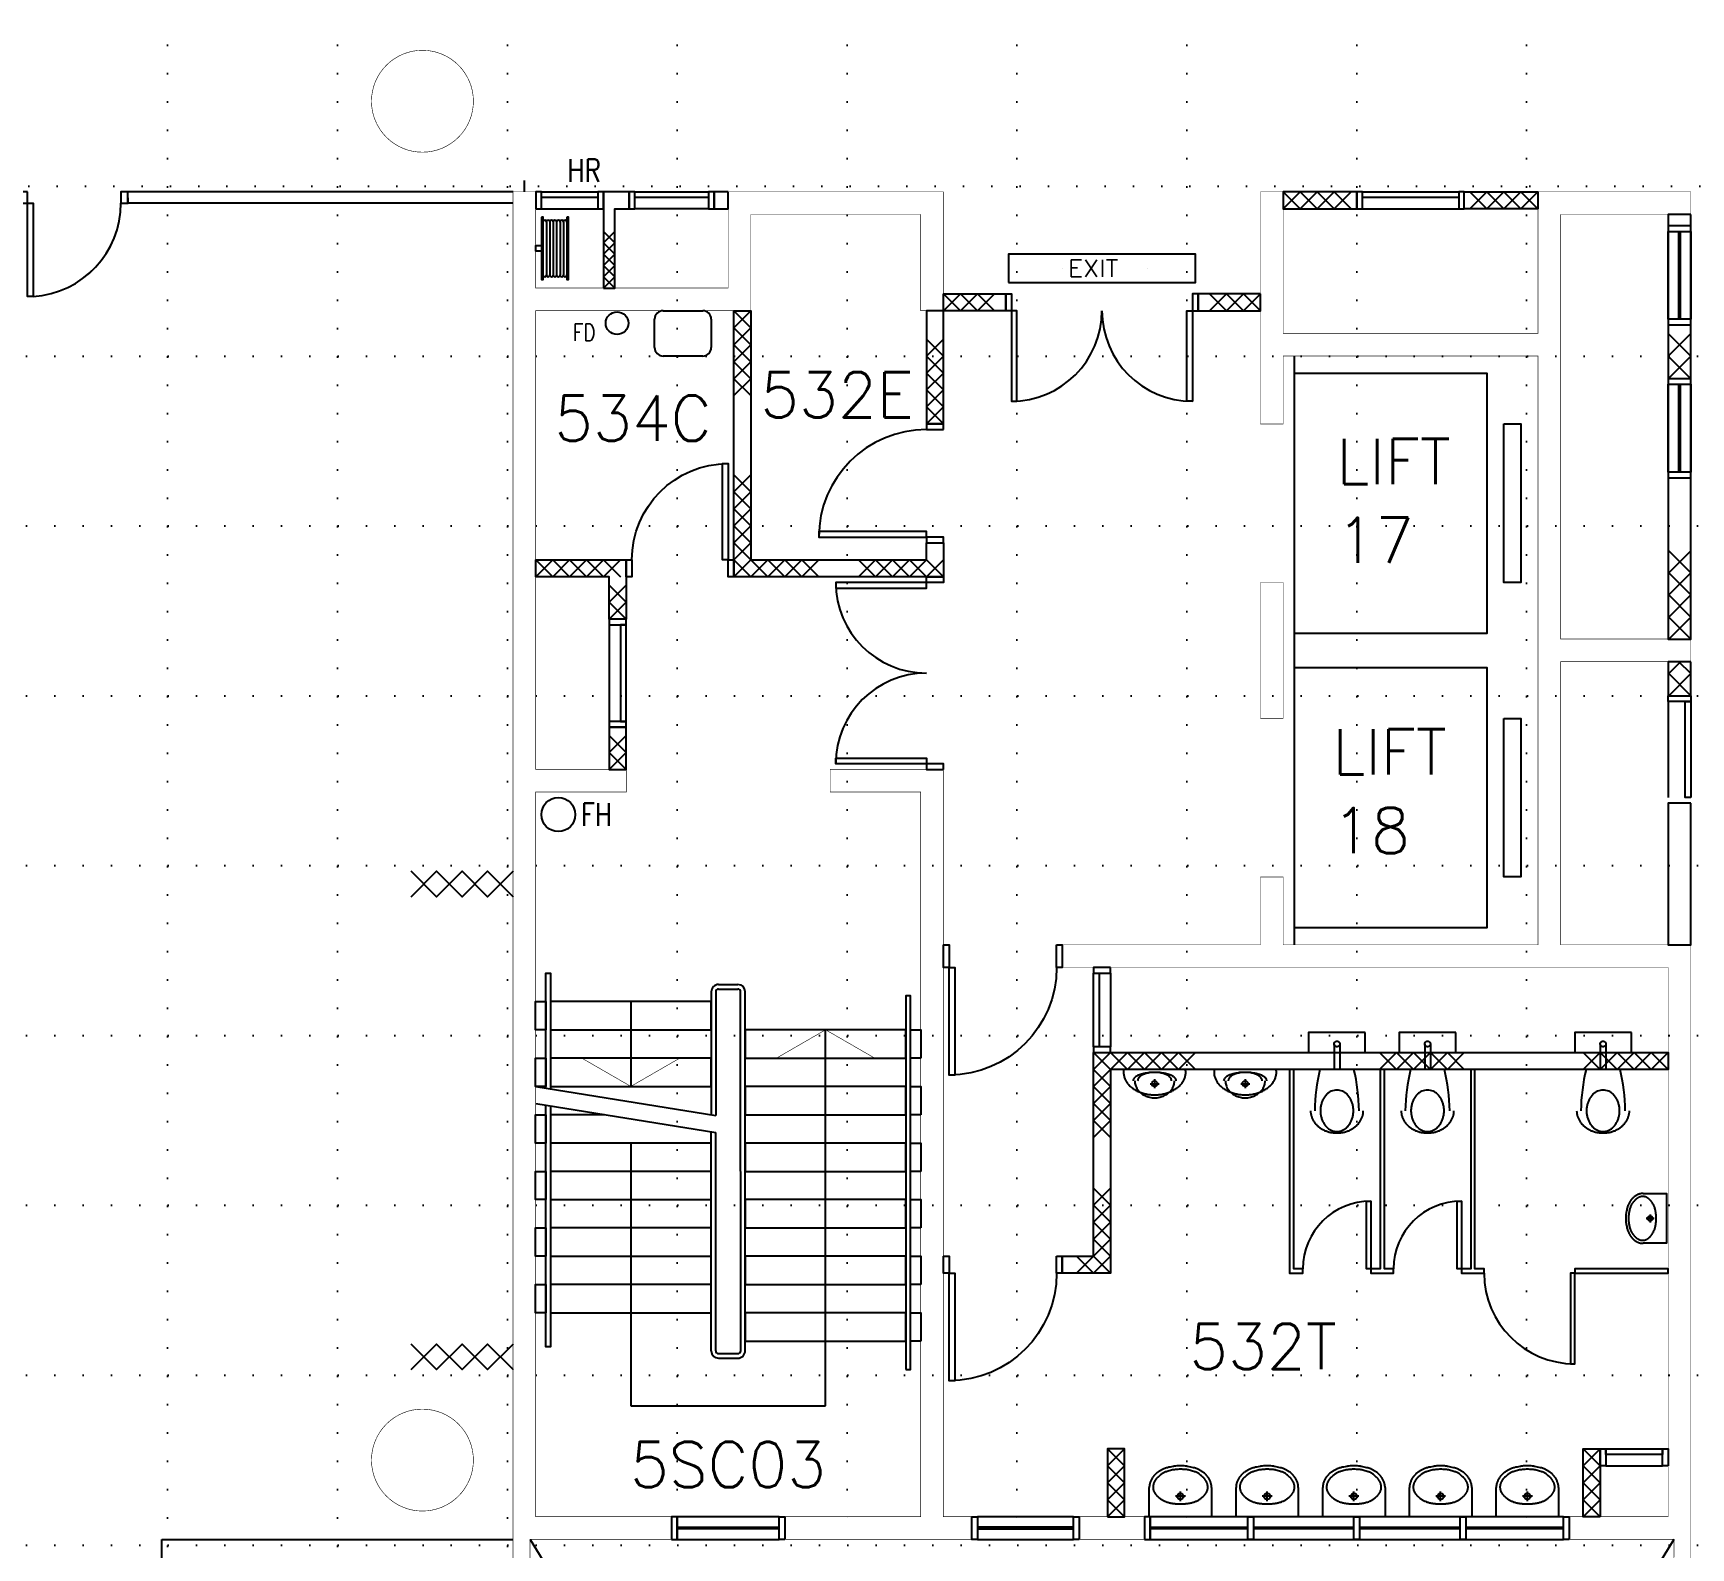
# Model space of a CAD drawing. Extents: x -68523 to 336700, y -113452 to 119396.
# Drawn here: x 26563 to 41200, y 6025 to 19401 of the extents above; entities that cross this region are included whole.
import ezdxf

# ---------------------------------------------------------------- set-up
doc = ezdxf.new("R2010")
doc.units = 0
doc.header["$LTSCALE"] = 1000
doc.header["$MEASUREMENT"] = 0
for name, pattern in [('S3144a$0$DASHDOT', [1, 0.5, -0.25, 0, -0.25]), ('S3144a$0$DOT', [0.25, 0, -0.25]), ('S3144a$0$HIDDEN', [0.375, 0.25, -0.125])]:
    doc.linetypes.add(name, pattern=pattern)
doc.layers.get('0').update_dxf_attribs({"linetype": 'CONTINUOUS'})
for name, color, linetype in [('S3144a$0$11', 14, 'CONTINUOUS'), ('S3144a$0$17', 14, 'CONTINUOUS'), ('S3144a$0$22', 7, 'CONTINUOUS'), ('S3144a$0$23', 7, 'CONTINUOUS'), ('S3144a$0$25', 7, 'CONTINUOUS'), ('S3144a$0$30', 1, 'CONTINUOUS'), ('S3144a$0$39', 7, 'CONTINUOUS'), ('S3144a$0$4', 7, 'CONTINUOUS'), ('S3144a$0$41', 7, 'CONTINUOUS'), ('S3144a$0$42', 7, 'CONTINUOUS'), ('S3144a$0$45', 7, 'CONTINUOUS'), ('S3144a$0$49', 7, 'CONTINUOUS'), ('S3144a$0$56', 7, 'CONTINUOUS'), ('S3144a$0$6', 7, 'CONTINUOUS'), ('S3144a$0$NEWPART', 7, 'CONTINUOUS'), ('S3144a$0$ROOM-NO', 4, 'CONTINUOUS')]:
    doc.layers.add(name, color=color, linetype=linetype)
doc.styles.add('S3144a$0$STANDARD', font='SIMPLEX')

# ---------------------------------------------------------------- blocks, each defined once
blk = doc.blocks.new('S3144a$0$URINAL')
at = {"layer": 'S3144a$0$49', "color": 14, "linetype": 'Continuous'}
for p, q in [((0.1974, 0.126), (-0.1974, 0.126)), ((-0.04, 0), (0.04, 0)), ((0, 0.04), (0, -0.04))]:
    blk.add_line(p, q, dxfattribs=at)
for points in [[(-0.273722, 0.119107, 0.048119), (-0.274714, 0.091519, 0.047357), (-0.270491, 0.064232, 0.046233), (-0.260789, 0.03713, 0.041674), (-0.246509, 0.012101, 0.039825), (-0.22676, -0.012176, 0.034711), (-0.203616, -0.033287, 0.033156), (-0.175465, -0.052688, 0.029346), (-0.145102, -0.06845, 0.028353), (-0.11089, -0.081464, 0.026166), (-0.075456, -0.09069, 0.025698), (-0.037934, -0.096405, 0.024996), (-0.000022, -0.098301, 0.024996), (0.03789, -0.096409, 0.025697), (0.075414, -0.090699, 0.026165), (0.11085, -0.081477, 0.028351), (0.145064, -0.068467, 0.029343), (0.175431, -0.052708, 0.033153), (0.203586, -0.033311, 0.034708), (0.226735, -0.012202, 0.039821), (0.24649, 0.012072, 0.04167), (0.260775, 0.0371, 0.04623), (0.270483, 0.064201, 0.047355), (0.274713, 0.091487, 0.04812), (0.273726, 0.119076)], [(0.190801, 0.025, 0.083482), (0.188992, 0.03515, 0.065598), (0.1843, 0.044412, 0.056472), (0.175634, 0.054322, 0.037114), (0.165239, 0.0625, 0.032656), (0.150521, 0.071106, 0.023126), (0.134917, 0.078034, 0.021129), (0.115388, 0.084739, 0.016704), (0.095401, 0.089952, 0.015769), (0.072504, 0.094378, 0.013783), (0.049383, 0.097445, 0.013403), (0.024725, 0.09937, 0.012829), (0, 0.100001, 0.012829), (-0.024725, 0.09937, 0.013403), (-0.049383, 0.097445, 0.013783), (-0.072504, 0.094378, 0.015769), (-0.095401, 0.089952, 0.016704), (-0.115388, 0.084739, 0.021129), (-0.134917, 0.078034, 0.023126), (-0.150521, 0.071106, 0.032656), (-0.165239, 0.0625, 0.037114), (-0.175634, 0.054322, 0.056472), (-0.1843, 0.044412, 0.065598), (-0.188992, 0.03515, 0.083482), (-0.190801, 0.025)], [(-0.175001, 0.025, 0.038178), (-0.173485, 0.005365, 0.037495), (-0.169038, -0.013823, 0.037046), (-0.161604, -0.03254, 0.035338), (-0.151555, -0.05, 0.034659), (-0.138695, -0.066464, 0.032641), (-0.123744, -0.081067, 0.03198), (-0.106365, -0.094109, 0.030253), (-0.087501, -0.104904, 0.029763), (-0.066836, -0.113627, 0.028649), (-0.045294, -0.11989, 0.028395), (-0.022791, -0.123721, 0.028014), (0, -0.125001, 0.028014), (0.022791, -0.123721, 0.028395), (0.045294, -0.11989, 0.028649), (0.066836, -0.113627, 0.029763), (0.087501, -0.104904, 0.030253), (0.106365, -0.094109, 0.03198), (0.123744, -0.081067, 0.032641), (0.138695, -0.066464, 0.034659), (0.151555, -0.05, 0.035338), (0.161604, -0.03254, 0.037046), (0.169038, -0.013823, 0.037495), (0.173485, 0.005365, 0.038178), (0.175001, 0.025)], [(0.150001, 0.025, 0.065631), (0.148631, 0.035003, 0.05706), (0.14489, 0.044412, 0.052063), (0.13823, 0.054122, 0.039107), (0.129905, 0.0625, 0.035428), (0.118478, 0.071005, 0.027056), (0.106067, 0.078034, 0.025066), (0.09081, 0.084699, 0.020572), (0.075, 0.089952, 0.01956), (0.057052, 0.094366, 0.017395), (0.038823, 0.097445, 0.016967), (0.019455, 0.099369, 0.016322), (0, 0.100001, 0.016322), (-0.019455, 0.099369, 0.016967), (-0.038823, 0.097445, 0.017395), (-0.057052, 0.094366, 0.01956), (-0.075, 0.089952, 0.020572), (-0.09081, 0.084699, 0.025066), (-0.106067, 0.078034, 0.027056), (-0.118478, 0.071005, 0.035428), (-0.129905, 0.0625, 0.039107), (-0.13823, 0.054122, 0.052063), (-0.14489, 0.044412, 0.05706), (-0.148631, 0.035003, 0.065631), (-0.150001, 0.025)]]:
    blk.add_lwpolyline(points, format="xyb", dxfattribs=at)
blk.add_circle((0, 0), 0.025, dxfattribs=at)
blk = doc.blocks.new('S3144a$0$D1050B')
at = {"layer": 'S3144a$0$30', "color": 14, "linetype": 'Continuous'}
for points in [[(0.05, 0.15), (0.1, 0.15), (0.1, 1.1), (0.05, 1.1)], [(0, 0), (0.05, 0), (0.05, 0.15), (0, 0.15)], [(1, 0), (1.05, 0), (1.05, 0.15), (1, 0.15)]]:
    blk.add_lwpolyline(points, close=True, dxfattribs=at)
blk.add_arc((0.05, 0.15), 0.95, 0, 90, dxfattribs=at)
blk = doc.blocks.new('S3144a$0$WHB')
at = {"layer": 'S3144a$0$49', "color": 14, "linetype": 'Continuous'}
for p, q in [((-0.275, -0.1358), (-0.275, -0.224)), ((-0.319, -0.18), (-0.231, -0.18))]:
    blk.add_line(p, q, dxfattribs=at)
blk.add_lwpolyline([(-0.5499, -0.257), (-0.5499, 0), (0, 0), (0, -0.257)], dxfattribs=at)
for points in [[(-0.2749, -0.1127, 0.004239), (-0.289204, -0.113251, 0.002651), (-0.3035, -0.114, 0.003533), (-0.31721, -0.114869, 0.006003), (-0.3309, -0.116, 0.015073), (-0.34193, -0.117427, 0.005128), (-0.3529, -0.1193, 0.012086), (-0.365606, -0.121897, 0.007915), (-0.3782, -0.125, 0.017555), (-0.394382, -0.129857, 0.016389), (-0.4102, -0.1358, 0.012678), (-0.421941, -0.140931, 0.028606), (-0.4332, -0.147, 0.005075), (-0.441524, -0.152288, 0.008504), (-0.4497, -0.1578, 0.002696), (-0.457488, -0.163282, 0.012777), (-0.4651, -0.169, 0.01603), (-0.471331, -0.174302, 0.016779), (-0.4772, -0.18, 0.006146), (-0.482301, -0.18541, 0.012077), (-0.4872, -0.191, 0.004888), (-0.491647, -0.196462, 0.003638), (-0.496, -0.202, 0.008947), (-0.499981, -0.207341, 0.006073), (-0.5038, -0.2128, 0.039408), (-0.506807, -0.218138, 0.017301), (-0.5092, -0.2238, 0.017623), (-0.513063, -0.234644, 0.033372), (-0.5158, -0.2458, 0.018563), (-0.516526, -0.251381, 0.012968), (-0.5169, -0.257, 0.012131), (-0.517005, -0.262402, 0.016663), (-0.5168, -0.2678, 0.029632), (-0.515325, -0.278934, 0.031912), (-0.5125, -0.2898, 0.01542), (-0.510432, -0.295474, 0.017108), (-0.508, -0.301, 0.002382), (-0.505364, -0.306433, 0.00952), (-0.5026, -0.3118, 0.009627), (-0.499383, -0.317448, 0.005168), (-0.496, -0.323, 0.013642), (-0.4923, -0.328605, 0.013648), (-0.4883, -0.334, 0.020386), (-0.483532, -0.339563, 0.012995), (-0.4784, -0.3448, 0.006177), (-0.472406, -0.350518, 0.012992), (-0.4662, -0.356, 0.001911), (-0.459656, -0.361407, -0.00085), (-0.4531, -0.3668, -0.002763), (-0.446549, -0.372299, 0.002623), (-0.44, -0.3778, 0.05247), (-0.430413, -0.38396, 0.00623), (-0.4201, -0.389, 0.021349), (-0.40648, -0.394932, 0.010161), (-0.3925, -0.4, 0.016064), (-0.372847, -0.406015, 0.009991), (-0.3529, -0.411, 0.017366), (-0.335986, -0.414265, 0.012989), (-0.3189, -0.4165, 0.01392), (-0.296931, -0.418207, 0.013692), (-0.2749, -0.4187, 0.012459), (-0.252921, -0.41804, 0.012166), (-0.231, -0.4163, 0.011998), (-0.213873, -0.414128, 0.016069), (-0.1969, -0.411, 0.011274), (-0.176834, -0.406224, 0.025447), (-0.1572, -0.4, 0.011112), (-0.144438, -0.394863, 0.017831), (-0.132, -0.389, 0.002905), (-0.121887, -0.383776, 0.025327), (-0.1121, -0.378, 0.00801), (-0.10424, -0.372551, 0.011565), (-0.0966, -0.3668, 0.003173), (-0.089937, -0.361475, 0.008314), (-0.0834, -0.356, 0.007853), (-0.077264, -0.350493, 0.007586), (-0.0713, -0.3448, 0.011579), (-0.066181, -0.339552, 0.019406), (-0.0614, -0.334, 0.014434), (-0.057382, -0.328617, 0.016024), (-0.0537, -0.323, 0.005126), (-0.050381, -0.31744, 0.007114), (-0.0472, -0.3118, 0.007738), (-0.044393, -0.306429, 0.002848), (-0.0417, -0.301, 0.021656), (-0.039297, -0.295482, 0.014757), (-0.0373, -0.2898, 0.027907), (-0.034472, -0.279028, 0.034296), (-0.033, -0.268, 0.016613), (-0.032856, -0.262501, 0.009533), (-0.033, -0.257, 0.010392), (-0.033345, -0.251385, 0.017332), (-0.034, -0.2458, 0.037977), (-0.036661, -0.234723, 0.020366), (-0.0406, -0.224, 0.016669), (-0.043134, -0.21826, 0.03136), (-0.0462, -0.2128, 0.006089), (-0.049858, -0.207335, 0.01105), (-0.0537, -0.202, 0.005719), (-0.05808, -0.196344, 0.006781), (-0.0626, -0.1908, 0.012108), (-0.067454, -0.185313, 0.005553), (-0.0725, -0.18, 0.016017), (-0.078354, -0.174343, 0.010389), (-0.0845, -0.169, 0.020034), (-0.092125, -0.163162, 0.010765), (-0.1001, -0.1578, 0.013175), (-0.109299, -0.15223, 0.005172), (-0.1187, -0.147, 0.012528), (-0.130085, -0.141168, 0.007684), (-0.1417, -0.1358, 0.017552), (-0.156402, -0.129848, 0.019466), (-0.1715, -0.125, 0.012068), (-0.184124, -0.121804, 0.015156), (-0.1969, -0.1193, 0.00473), (-0.20783, -0.117603, 0.008692), (-0.2188, -0.1162, 0.005092), (-0.232536, -0.114838, 0.0067), (-0.2463, -0.1138, 0.005974), (-0.260594, -0.113101, 0.004448), (-0.2749, -0.1127)], [(-0.5499, -0.257, -0.002263), (-0.549724, -0.267938, 0.036796), (-0.5488, -0.2788, 0.020421), (-0.546385, -0.289895, 0.014498), (-0.5432, -0.3008, 0.010932), (-0.539394, -0.312137, 0.038908), (-0.5345, -0.323, 0.008498), (-0.528085, -0.334012, 0.008482), (-0.5213, -0.3448, -0.000875), (-0.517665, -0.350522, 0.031206), (-0.5137, -0.356, 0.012082), (-0.508833, -0.361474, 0.003111), (-0.5038, -0.3668, 0.003418), (-0.498358, -0.372457, 0.006942), (-0.4928, -0.378, 0.02136), (-0.486346, -0.383668, 0.004577), (-0.4796, -0.389, 0.010329), (-0.472016, -0.394741, 0.020459), (-0.4641, -0.4, 0.011097), (-0.454214, -0.405612, 0.000222), (-0.4442, -0.411, 0.005265), (-0.433797, -0.416491, 0.003486), (-0.4233, -0.4218, 0.03693), (-0.407126, -0.428284, 0.017242), (-0.3903, -0.433, 0.00772), (-0.365676, -0.438744, 0.00623), (-0.3409, -0.4438, 0.007249), (-0.329931, -0.445752, 0.011082), (-0.3189, -0.4473, 0.017141), (-0.296937, -0.44907, 0.013335), (-0.2749, -0.4495, 0.011832), (-0.252918, -0.448864, 0.013868), (-0.231, -0.4471, 0.010346), (-0.219921, -0.445647, 0.007504), (-0.2089, -0.4438, 0.007334), (-0.183976, -0.438946, 0.014721), (-0.1593, -0.433, 0.021098), (-0.143742, -0.427981, 0.016671), (-0.1286, -0.4218, 0.002597), (-0.116958, -0.416588, 0.013831), (-0.1055, -0.411, 0.006107), (-0.095486, -0.405597, 0.013889), (-0.0857, -0.3998, 0.009703), (-0.077806, -0.394602, 0.01659), (-0.0702, -0.389, 0.007376), (-0.063502, -0.383568, 0.018682), (-0.0571, -0.3778, 0.004037), (-0.051612, -0.372338, 0.002917), (-0.0462, -0.3668, 0.003488), (-0.041091, -0.361454, 0.007308), (-0.0361, -0.356, 0.034111), (-0.032062, -0.350644, 0.001258), (-0.0284, -0.345, 0.012547), (-0.021568, -0.33404, 0.008451), (-0.0152, -0.3228, 0.032813), (-0.01028, -0.312022, 0.01499), (-0.0064, -0.3008, 0.017513), (-0.003328, -0.2899, 0.020828), (-0.0011, -0.2788, 0.031844), (-0.000225, -0.267931, -0.001864), (0, -0.257)]]:
    blk.add_lwpolyline(points, format="xyb", dxfattribs=at)
blk.add_circle((-0.274896, -0.179899), 0.0275, dxfattribs=at)
blk = doc.blocks.new('S3144a$0$FH')
at = {"layer": 'S3144a$0$56', "color": 1, "linetype": 'Continuous'}
blk.add_circle((0, 0), 0.15, dxfattribs=at)
at = {"layer": 'S3144a$0$56', "color": 1, "linetype": 'Continuous', "style": 'S3144a$0$STANDARD', "width": 0.8}
blk.add_text('FH', height=0.2, dxfattribs=at).set_placement((0.2, -0.1))
blk = doc.blocks.new('S3144a$0$CHAT15')
at = {"layer": 'S3144a$0$22', "color": 14, "linetype": 'Continuous'}
for points in [[(0, 0), (0.15, 0.15), (0.3, 0), (0.45, 0.15), (0.6, 0), (0.75, 0.15)], [(0, 0.15), (0.15, 0), (0.3, 0.15), (0.45, 0), (0.6, 0.15), (0.75, 0)]]:
    blk.add_lwpolyline(points, dxfattribs=at)
blk = doc.blocks.new('S3144a$0$INSINK')
at = {"layer": 'S3144a$0$49', "color": 2, "linetype": 'Continuous'}
for p, q in [((0, 0.075), (0, 0.325)), ((0.075, 0.4), (0.425, 0.4)), ((0.5, 0.325), (0.5, 0.075)), ((0.425, 0), (0.075, 0))]:
    blk.add_line(p, q, dxfattribs=at)
for centre, start, end in [((0.075, 0.325001), 90, 180), ((0.425001, 0.325001), 0, 90), ((0.075, 0.075), 180, 270), ((0.425001, 0.075), 270, 0)]:
    blk.add_arc(centre, 0.075, start, end, dxfattribs=at)
blk = doc.blocks.new('S3144a$0$D950A')
at = {"layer": 'S3144a$0$30', "color": 14, "linetype": 'Continuous'}
for points in [[(0.05, 0.15), (0.1, 0.15), (0.1, 1), (0.05, 1)], [(0.05, 0.15), (0, 0.15), (0, 0), (0.05, 0)], [(0.95, 0.15), (0.9, 0.15), (0.9, 0), (0.95, 0)]]:
    blk.add_lwpolyline(points, close=True, dxfattribs=at)
blk.add_arc((0.05, 0.15), 0.85, 0, 90, dxfattribs=at)
blk = doc.blocks.new('S3144a$0$D1700B')
at = {"layer": 'S3144a$0$30', "color": 14, "linetype": 'Continuous'}
for points in [[(0, 0), (0.05, 0), (0.05, 0.95), (0.1, 0.95), (0.1, 0.15), (0, 0.15), (0, 0)], [(1.7, 0), (1.65, 0), (1.65, 0.95), (1.6, 0.95), (1.6, 0.15), (1.7, 0.15), (1.7, 0)]]:
    blk.add_lwpolyline(points, dxfattribs=at)
for centre, start, end in [((0.05, 0.15), 0, 90), ((1.650003, 0.15), 90, 180)]:
    blk.add_arc(centre, 0.800001, start, end, dxfattribs=at)
blk = doc.blocks.new('S3144a$0$D1050A')
at = {"layer": 'S3144a$0$30', "color": 14, "linetype": 'Continuous'}
for points in [[(0.05, 0.2), (0.1, 0.2), (0.1, 1.15), (0.05, 1.15)], [(0, 0), (0.05, 0), (0.05, 0.2), (0, 0.2)], [(1, 0), (1.05, 0), (1.05, 0.2), (1, 0.2)]]:
    blk.add_lwpolyline(points, close=True, dxfattribs=at)
blk.add_arc((0.05, 0.2), 0.95, 0, 90, dxfattribs=at)
blk = doc.blocks.new('S3144a$0$HAT15')
at = {"layer": 'S3144a$0$22', "color": 14, "linetype": 'Continuous'}
for p, q in [((0, 0), (0.15, 0.15)), ((0, 0.15), (0.15, 0))]:
    blk.add_line(p, q, dxfattribs=at)
blk = doc.blocks.new('S3144a$0$HR1')
at = {"layer": 'S3144a$0$56', "color": 1, "linetype": 'Continuous'}
for p, q in [((-0.235, 0.245), (0.235, 0.245)), ((-0.235, 0.215), (0.235, 0.215)), ((-0.235, 0.185), (0.235, 0.185)), ((-0.235, 0.155), (0.235, 0.155)), ((-0.235, 0.125), (0.235, 0.125)), ((-0.235, 0.095), (0.235, 0.095))]:
    blk.add_line(p, q, dxfattribs=at)
for points in [[(-0.275, 0.275), (0.275, 0.275), (0.275, 0.29), (-0.275, 0.29)], [(-0.275, 0.05), (0.275, 0.05), (0.275, 0.065), (-0.275, 0.065)], [(-0.025, 0.05), (0.025, 0.05), (0.025, 0), (-0.025, 0)]]:
    blk.add_lwpolyline(points, close=True, dxfattribs=at)
for centre, start, end in [((-0.235, 0.26), 90, 270), ((-0.235, 0.23), 90, 270), ((-0.235, 0.2), 90, 270), ((-0.235, 0.17), 90, 270), ((-0.235, 0.14), 90, 270), ((0.235, 0.26), 270, 90), ((0.235, 0.23), 270, 90), ((0.235, 0.2), 270, 90), ((0.235, 0.17), 270, 90), ((0.235, 0.14), 270, 90), ((-0.235, 0.11), 90, 270), ((-0.235, 0.08), 90, 270), ((0.235, 0.11), 270, 90), ((0.235, 0.08), 270, 90)]:
    blk.add_arc(centre, 0.015, start, end, dxfattribs=at)
blk = doc.blocks.new('S3144a$0$HAT225')
at = {"layer": 'S3144a$0$22', "color": 14, "linetype": 'Continuous'}
for points in [[(-0.9, 0), (-0.675, 0.225), (-0.45, 0), (-0.225, 0.225), (0, 0)], [(0, 0.225), (-0.225, 0), (-0.45, 0.225), (-0.675, 0), (-0.9, 0.225)]]:
    blk.add_lwpolyline(points, dxfattribs=at)
blk = doc.blocks.new('S3144a$0$WC')
at = {"layer": 'S3144a$0$49', "color": 14, "linetype": 'Continuous'}
blk.add_line((-0.15, 0), (0.15, 0), dxfattribs=at)
at = {"layer": 'S3144a$0$49', "color": 14, "linetype": 'S3144a$0$HIDDEN'}
for p, q in [((-0.0249, -0.2251), (-0.0249, 0)), ((0.0251, -0.2251), (0.0251, 0))]:
    blk.add_line(p, q, dxfattribs=at)
at = {"layer": 'S3144a$0$49', "color": 14, "linetype": 'Continuous'}
blk.add_lwpolyline([(0.2332, 0.364901, 0.038902), (0.231178, 0.390581, 0.038109), (0.225258, 0.415655, 0.037587), (0.215343, 0.440149, 0.035627), (0.201971, 0.462951, 0.034853), (0.184819, 0.4845, 0.032579), (0.164927, 0.503564, 0.031843), (0.141753, 0.520632, 0.029932), (0.11665, 0.534728, 0.029397), (0.089106, 0.546139, 0.028181), (0.060431, 0.554319, 0.027906), (0.030451, 0.559328, 0.027494), (0.0001, 0.561001, 0.027494), (-0.030251, 0.559328, 0.027906), (-0.060231, 0.554319, 0.028181), (-0.088906, 0.546139, 0.029397), (-0.11645, 0.534728, 0.029932), (-0.141553, 0.520632, 0.031843), (-0.164727, 0.503564, 0.032579), (-0.184619, 0.4845, 0.034853), (-0.201771, 0.462951, 0.035627), (-0.215143, 0.440149, 0.037587), (-0.225058, 0.415655, 0.038109), (-0.230978, 0.390581, 0.038902), (-0.233, 0.364901)], format="xyb", dxfattribs=at)
blk.add_lwpolyline([(0.0001, 0.548001, 0.054705), (-0.025462, 0.545135, 0.052082), (-0.049869, 0.536959, 0.050414), (-0.073337, 0.523161, 0.045092), (-0.093811, 0.505164, 0.043264), (-0.112103, 0.482153, 0.038783), (-0.126427, 0.456451, 0.037617), (-0.137274, 0.427211, 0.0353), (-0.143781, 0.396696, 0.034916), (-0.145996, 0.364901, 0.034916), (-0.143781, 0.333106, 0.0353), (-0.137274, 0.30259, 0.037617), (-0.126427, 0.27335, 0.038783), (-0.112103, 0.247649, 0.043264), (-0.093811, 0.224638, 0.045092), (-0.073337, 0.206641, 0.050414), (-0.049869, 0.192843, 0.052082), (-0.025462, 0.184667, 0.054705), (0.0001, 0.1818, 0.054705), (0.025662, 0.184667, 0.052082), (0.050069, 0.192843, 0.050414), (0.073537, 0.206641, 0.045092), (0.094011, 0.224638, 0.043264), (0.112303, 0.247649, 0.038783), (0.126627, 0.27335, 0.037617), (0.137474, 0.30259, 0.0353), (0.143981, 0.333106, 0.034916), (0.146196, 0.364901, 0.034916), (0.143981, 0.396696, 0.0353), (0.137474, 0.427211, 0.037617), (0.126627, 0.456451, 0.038783), (0.112303, 0.482153, 0.043264), (0.094011, 0.505164, 0.045092), (0.073537, 0.523161, 0.050414), (0.050069, 0.536959, 0.052082), (0.025662, 0.545135, 0.054705), (0.0001, 0.548001)], format="xyb", close=True, dxfattribs=at)
blk.add_lwpolyline([(-0.2499, -0.3251), (0.2501, -0.3251), (0.2501, -0.1501), (-0.2499, -0.1501)], close=True, dxfattribs=at)
at = {"layer": 'S3144a$0$49', "color": 14, "linetype": 'S3144a$0$HIDDEN'}
blk.add_circle((0.0001, -0.2251), 0.025, dxfattribs=at)
at = {"layer": 'S3144a$0$49', "color": 14, "linetype": 'Continuous'}
for centre, start, end in [((1.535286, 0.397752), 181.087625, 193.279619), ((-1.535086, 0.397752), 346.720381, 358.912375)]:
    blk.add_arc(centre, 1.731561, start, end, dxfattribs=at)
blk = doc.blocks.new('S3144a$0$EXIT')
at = {"layer": 'S3144a$0$39', "color": 1, "linetype": 'Continuous'}
blk.add_lwpolyline([(-0.825, -0.25), (0.825, -0.25), (0.825, 0), (-0.825, 0)], close=True, dxfattribs=at)
at = {"layer": 'S3144a$0$39', "color": 1, "linetype": 'S3144a$0$DOT'}
for centre in [(-0.375001, -0.125), (0.375001, -0.125)]:
    blk.add_circle(centre, 0.025, dxfattribs=at)
at = {"layer": 'S3144a$0$39', "color": 1, "linetype": 'Continuous', "style": 'S3144a$0$STANDARD', "width": 1.1}
blk.add_text('EXIT', height=0.15, dxfattribs=at).set_placement((-0.3001, -0.2))
blk = doc.blocks.new('S3144a$0$H600')
at = {"layer": 'S3144a$0$22', "color": 14, "linetype": 'Continuous'}
for points in [[(0, 0), (0.15, 0.15), (0.3, 0), (0.45, 0.15), (0.6, 0)], [(0, 0.15), (0.15, 0), (0.3, 0.15), (0.45, 0), (0.6, 0.15)]]:
    blk.add_lwpolyline(points, dxfattribs=at)
blk = doc.blocks.new('S3144a$0$H450')
at = {"layer": 'S3144a$0$22', "color": 14, "linetype": 'Continuous'}
for points in [[(0, 0.15), (0.15, 0), (0.3, 0.15), (0.45, 0)], [(0, 0), (0.15, 0.15), (0.3, 0), (0.45, 0.15)]]:
    blk.add_lwpolyline(points, dxfattribs=at)
blk = doc.blocks.new('S3144a$0$H300')
at = {"layer": 'S3144a$0$22', "color": 14, "linetype": 'Continuous'}
for points in [[(0, 0), (0.15, 0.15), (0.3, 0)], [(0, 0.15), (0.15, 0), (0.3, 0.15)]]:
    blk.add_lwpolyline(points, dxfattribs=at)
blk = doc.blocks.new('S3144a$0$W200')
at = {"layer": 'S3144a$0$23', "color": 14, "linetype": 'S3144a$0$HIDDEN'}
for points in [[(0, 0), (0.876, 0), (0.876, 0.2), (0, 0.2)], [(0.05, 0.2), (0.826, 0.2), (0.826, 0), (0.05, 0)], [(0.05, 0.105), (0.826, 0.105), (0.826, 0.095), (0.05, 0.095)]]:
    blk.add_lwpolyline(points, close=True, dxfattribs=at)
blk = doc.blocks.new('S3144a$0$D22P2')
at = {"layer": 'S3144a$0$41', "color": 10, "linetype": 'Continuous'}
for points in [[(-0.0627, 0.0999), (-0.1127, 0.0999), (-0.1127, 0.9249), (-0.0627, 0.925)], [(-0.9501, -0.0001), (-0.8876, 0), (-0.8876, 0.0999), (-0.9502, 0.0999)], [(-0.9501, -0.0001), (-0.8876, 0), (-0.8876, 0.0999), (-0.9502, 0.0999)], [(-0.0626, 0), (0, 0), (-0.0001, 0.0999), (-0.0627, 0.0999)]]:
    blk.add_lwpolyline(points, close=True, dxfattribs=at)
blk.add_arc((-0.062665, 0.099907), 0.824986, 93.477303, 179.998389, dxfattribs=at)

msp = doc.modelspace()

# ---------------------------------------------------------------- linework, layer by layer
at = {"layer": 'S3144a$0$11', "color": 14, "linetype": 'Continuous'}
msp.add_line((37700.1, 11350.1), (37700.1, 16550.1), dxfattribs=at)
at = {"layer": 'S3144a$0$11', "color": 14, "linetype": 'Continuous', "const_width": 5}
for points in [[(34400.1, 16950.1), (34600.1, 16950.1), (34600.1, 18000.1), (32700.1, 18000.1), (32700.1, 17150.1), (31000.1, 17150.1), (31000.1, 18000.1), (30800.1, 18000.1), (30800, 5925.1), (30950, 5925.1), (30950.1, 6100.1), (32200.1, 6100.1), (32200.1, 6300.1), (31000.1, 6300.1), (31000.1, 12700.1), (31800.1, 12700.1), (31800.1, 12900.1), (31000.1, 12900.1), (31000.1, 16950.1), (32900.1, 16950.1), (32900.1, 17800.1), (34400.1, 17800.1)], [(37400.1, 13350.1), (37600.1, 13350.1), (37600.1, 14550.1), (37400.1, 14550.1)], [(33600.1, 12900.1), (34600.1, 12900.1), (34600.1, 6300.1), (34850.1, 6300.1), (34850.1, 6100.1), (33200.1, 6100.1), (33200.1, 6300.1), (34400.1, 6300.1), (34400.1, 12700.1), (33600.1, 12700.1)], [(35800.1, 6300.1), (36375.1, 6300.1), (36375.1, 6100.1), (35800.1, 6100.1)]]:
    msp.add_lwpolyline(points, close=True, dxfattribs=at)
at = {"layer": 'S3144a$0$11', "color": 14, "linetype": 'Continuous'}
for points in [[(31600.1, 17150.1), (31700.1, 17150.1), (31700.1, 17850.1), (31825.1, 17850.1), (31825.1, 18000.1), (31700.1, 18000.1), (31600.1, 18000.1)], [(32700.1, 18000.1), (32575.1, 18000.1), (32575.1, 17850.1), (32700.1, 17850.1)], [(38250.1, 18000.1), (37600.1, 18000.1), (37600.1, 17850.1), (38250.1, 17850.1)], [(39200.1, 18000.1), (39850.1, 18000.1), (39850.1, 17850.1), (39200.1, 17850.1)], [(41200.1, 17800.1), (41000.1, 17800.1), (41000.1, 14050.1), (41200.1, 14050.1)], [(34600.1, 17100.1), (35150.1, 17100.1), (35150.1, 16950.1), (34600.1, 16950.1)], [(37400.1, 17100.1), (36850.1, 17100.1), (36850.1, 16950.1), (37400.1, 16950.1)], [(32750.1, 14600.1), (32750.1, 14750.1), (32750.1, 14750.1), (32750.1, 16950.1), (32900.1, 16950.1), (32900.1, 14750.1), (34450.1, 14750.1), (34450.1, 14900.1), (34600.1, 14900.1), (34600.1, 14600.1)], [(34450.1, 15950.1), (34600.1, 15950.1), (34600.1, 16950.1), (34450.1, 16950.1)], [(31800.1, 14600.1), (31800.1, 14227.1), (31650.1, 14227.1), (31650.1, 14600.1), (31000.1, 14600.1), (31000.1, 14750.1), (31800.1, 14750.1)], [(41200.1, 13850.1), (41000.1, 13850.1), (41000.1, 13550.1), (41200.1, 13550.1)], [(31800.1, 13273.1), (31650.1, 13273.1), (31650.1, 12900.1), (31800.1, 12900.1)], [(41200.1, 12600.1), (41000.1, 12600.1), (41000.1, 11350.1), (41200.1, 11350.1)], [(35650.1, 8450.1), (35650.1, 8600.1), (35925.1, 8600.1), (35925.1, 10400.1), (41000.1, 10400.1), (41000.1, 10250.1), (36075.1, 10250.1), (36075.1, 8450.1)], [(36050.1, 6300.1), (36200.1, 6300.1), (36200.1, 6900.1), (36050.1, 6900.1)], [(40400.1, 6300.1), (40250.1, 6300.1), (40250.1, 6900.1), (40400.1, 6900.1)]]:
    msp.add_lwpolyline(points, close=True, dxfattribs=at)
at = {"layer": 'S3144a$0$11', "color": 14, "linetype": 'Continuous', "const_width": 5}
msp.add_lwpolyline([(41050.4, 5925.1), (41051.1, 6100.1), (40125.1, 6100.1), (40125.1, 6300.1), (41000.1, 6300.1), (41000.1, 11150.1), (35650.1, 11150.1), (35650.1, 11350.1), (37400.1, 11350.1), (37400.1, 11950.1), (37600.1, 11950.1), (37600.1, 11350.1), (39850.1, 11350.1), (39850.1, 16550.1), (37600.1, 16550.1), (37600.1, 15950.1), (37400.1, 15950.1), (37400.1, 18000.1), (37600.1, 18000.1), (37600.1, 16750.1), (39850.1, 16750.1), (39850.1, 18000.1), (41200.1, 18000.1), (41200.1, 17800.1), (40050.1, 17800.1), (40050.1, 14050.1), (41200.1, 14050.1), (41200.1, 13850.1), (40050.1, 13850.1), (40050.1, 11350.1), (41200.1, 11350.1), (41200.4, 5925.1)], dxfattribs=at)
at = {"layer": 'S3144a$0$17', "color": 14, "linetype": 'Continuous'}
msp.add_line((30900.1, 18000.1), (30900.1, 18100), dxfattribs=at)
at = {"layer": 'S3144a$0$22', "color": 14, "linetype": 'Continuous'}
for points in [[(41005.1, 13550.1), (41200.1, 13745.1), (41095.1, 13850.1)], [(41200.1, 13550.1), (41005.1, 13745.1), (41110.1, 13850.1)], [(36050.1, 6300.1), (36200.1, 6450.1), (36050.1, 6600.1), (36200.1, 6750.1), (36050.1, 6900.1)], [(36200.1, 6300.1), (36050.1, 6450.1), (36200.1, 6600.1), (36050.1, 6750.1), (36200.1, 6900.1)], [(40400.1, 6300.1), (40250.1, 6450.1), (40400.1, 6600.1), (40250.1, 6750.1), (40400.1, 6900.1)], [(40250.1, 6300.1), (40400.1, 6450.1), (40250.1, 6600.1), (40400.1, 6750.1), (40250.1, 6900.1)]]:
    msp.add_lwpolyline(points, dxfattribs=at)
at = {"layer": 'S3144a$0$23', "color": 10, "linetype": 'S3144a$0$DASHDOT'}
for p, q in [((30950.1, 6100.1), (41051.1, -10249.9)), ((41051.1, 6100.1), (30950.1, -10249.9))]:
    msp.add_line(p, q, dxfattribs=at)
at = {"layer": 'S3144a$0$23', "color": 10, "linetype": 'Continuous'}
for points in [[(32200.1, 6100.1), (32250.1, 6100.1), (32250.1, 6300.1), (32200.1, 6300.1)], [(32250.1, 6100.1), (33150.1, 6100.1), (33150.1, 6300.1), (32250.1, 6300.1)], [(33200.1, 6100.1), (33150.1, 6100.1), (33150.1, 6300.1), (33200.1, 6300.1)], [(34900.1, 6100.1), (34850.1, 6100.1), (34850.1, 6300.1), (34900.1, 6300.1)], [(34900.1, 6210.1), (35750.1, 6210.1), (35750.1, 6300.1), (34900.1, 6300.1)], [(35800.1, 6100.1), (35750.1, 6100.1), (35750.1, 6300.1), (35800.1, 6300.1)], [(36375.1, 6100.1), (36425.1, 6100.1), (36425.1, 6300.1), (36375.1, 6300.1)], [(36425.1, 6100.1), (40075.1, 6100.1), (40075.1, 6300.1), (36425.1, 6300.1)], [(37287.6, 6300), (37337.6, 6300), (37337.6, 6100), (37287.6, 6100)], [(38225.1, 6300), (38275.1, 6300), (38275.1, 6100), (38225.1, 6100)], [(39162.6, 6300), (39212.6, 6300), (39212.6, 6100), (39162.6, 6100)], [(40125.1, 6100.1), (40075.1, 6100.1), (40075.1, 6300.1), (40125.1, 6300.1)], [(32250.1, 6195.1), (33150.1, 6195.1), (33150.1, 6205.1), (32250.1, 6205.1)], [(34900.1, 6100.1), (35750.1, 6100.1), (35750.1, 6190.1), (34900.1, 6190.1)], [(36425.1, 6195), (37287.5, 6195), (37287.5, 6205), (36425.1, 6205)], [(37337.6, 6195), (38225.1, 6195), (38225.1, 6205), (37337.6, 6205)], [(38275.1, 6195), (39162.6, 6195), (39162.6, 6205), (38275.1, 6205)], [(39212.5, 6194.9), (40075.1, 6194.9), (40075.1, 6205.1), (39212.5, 6205.1)]]:
    msp.add_lwpolyline(points, close=True, dxfattribs=at)
at = {"layer": 'S3144a$0$25', "color": 10, "linetype": 'Continuous'}
for p, q in [((32615, 11000.1), (32784.9, 11000.1)), ((31839.9, 10850.1), (31840, 10100.1)), ((32550, 10935.1), (32550.1, 9850.1)), ((32590, 10935.1), (32590.1, 9843.6)), ((32615, 10960.1), (32784.9, 10960.1)), ((32810.1, 7765.1), (32809.9, 10935.1)), ((32850, 7765.2), (32849.8, 10935.1)), ((33560.6, 7280.1), (33560.1, 10600.1)), ((31000.1, 10100.1), (32590.1, 9843.6)), ((31000.1, 9948.1), (32590.1, 9691.6)), ((31607.8, 9850.1), (31130.1, 9850.1)), ((32550.2, 7765.1), (32550.1, 9698.1)), ((32590.2, 7765.1), (32590.1, 9691.6)), ((32549.9, 9600.1), (31130.1, 9600.1)), ((31840.1, 9600.1), (31840.4, 7280.1)), ((32615.2, 7740.1), (32785.1, 7740.1)), ((32615.2, 7700.1), (32785, 7700.1)), ((31840.4, 7280.1), (33560.6, 7280.1))]:
    msp.add_line(p, q, dxfattribs=at)
for points in [[(31090.1, 10085.6), (31090.1, 11100.1), (31130.1, 11100.1), (31130.1, 10079.1)], [(31130.1, 9927.1), (31130.2, 7800.1), (31090.2, 7800.1), (31090.1, 9933.6)]]:
    msp.add_lwpolyline(points, dxfattribs=at)
for points in [[(31090.1, 10600.1), (30999.9, 10600.1), (30999.9, 10850.1), (31090.1, 10850.1)], [(31130.1, 10600.1), (32549.9, 10600.1), (32549.9, 10850.1), (31130.1, 10850.1)], [(34269.9, 7600.1), (34310.1, 7600.1), (34310.1, 10900.1), (34269.9, 10900.1)], [(32850.1, 10350.1), (34269.9, 10350.1), (34269.9, 10600.1), (32850.1, 10600.1)], [(34400.1, 10350.1), (34309.9, 10350.1), (34309.9, 10600.1), (34400.1, 10600.1)], [(31090.1, 10100.1), (30999.9, 10100.1), (30999.9, 10350.1), (31090.1, 10350.1)], [(31130.1, 10100.1), (32549.9, 10100.1), (32549.9, 10350.1), (31130.1, 10350.1)], [(32850.1, 9850.1), (34269.9, 9850.1), (34269.9, 10100.1), (32850.1, 10100.1)], [(34400.1, 9850.1), (34309.9, 9850.1), (34309.9, 10100.1), (34400.1, 10100.1)], [(31090.1, 9600.1), (30999.9, 9600.1), (30999.9, 9850.1), (31090.1, 9850.1)], [(32850.1, 9350.1), (34269.9, 9350.1), (34269.9, 9600.1), (32850.1, 9600.1)], [(34400.1, 9350.1), (34309.9, 9350.1), (34309.9, 9600.1), (34400.1, 9600.1)], [(31090.1, 9100.1), (30999.9, 9100.1), (30999.9, 9350.1), (31090.1, 9350.1)], [(31130.1, 9100.1), (32549.9, 9100.1), (32549.9, 9350.1), (31130.1, 9350.1)], [(32850.1, 8850.1), (34269.9, 8850.1), (34269.9, 9100.1), (32850.1, 9100.1)], [(34400.1, 8850.1), (34309.9, 8850.1), (34309.9, 9100.1), (34400.1, 9100.1)], [(31090.1, 8600.1), (30999.9, 8600.1), (30999.9, 8850.1), (31090.1, 8850.1)], [(31130.1, 8600.1), (32549.9, 8600.1), (32549.9, 8850.1), (31130.1, 8850.1)], [(32850.1, 8350.1), (34269.9, 8350.1), (34269.9, 8600.1), (32850.1, 8600.1)], [(34400.1, 8350.1), (34309.9, 8350.1), (34309.9, 8600.1), (34400.1, 8600.1)], [(31090.1, 8100.1), (30999.9, 8100.1), (30999.9, 8350.1), (31090.1, 8350.1)], [(31130.1, 8100.1), (32549.9, 8100.1), (32549.9, 8350.1), (31130.1, 8350.1)], [(32850.1, 7850.1), (34269.9, 7850.1), (34269.9, 8100.1), (32850.1, 8100.1)], [(34400.1, 7850.1), (34309.9, 7850.1), (34309.9, 8100.1), (34400.1, 8100.1)]]:
    msp.add_lwpolyline(points, close=True, dxfattribs=at)
at = {"layer": 'S3144a$0$25', "color": 10, "linetype": 'Continuous', "const_width": 5}
for points in [[(33993.1, 10350.1), (33560.1, 10600.1), (33127.1, 10350.1)], [(32273, 10350.1), (31840, 10100.1), (31407, 10350.1)]]:
    msp.add_lwpolyline(points, dxfattribs=at)
at = {"layer": 'S3144a$0$25', "color": 10, "linetype": 'Continuous'}
for centre, radius, start, end in [((32615, 10935.1), 65, 90, 180.02005), ((32784.9, 10935.1), 65, 0.01184, 90), ((32615, 10935.1), 25, 90, 180.02332), ((32784.9, 10935.1), 25, 0.00397, 90), ((32615.2, 7765.1), 65, 180.03922, 270), ((32615.2, 7765.1), 25, 180.02736, 270), ((32785, 7765.1), 65, 270, 0.05885), ((32785.1, 7765.1), 25, 270, 0.0359)]:
    msp.add_arc(centre, radius, start, end, dxfattribs=at)
at = {"layer": 'S3144a$0$30', "color": 14, "linetype": 'Continuous'}
for p, q in [((31050.1, 17850.1), (31550.1, 17850.1)), ((32525.1, 17850.1), (31875.1, 17850.1)), ((38300.1, 17850.1), (39150.1, 17850.1)), ((31650.1, 14177.1), (31650.1, 13323.1)), ((41000.1, 13500.1), (41000.1, 12650.1)), ((36075.1, 11100.1), (36075.1, 10450.1)), ((40450.1, 6750.1), (40950.1, 6750.1))]:
    msp.add_line(p, q, dxfattribs=at)
for points in [[(31000.1, 17850.1), (31050.1, 17850.1), (31050.1, 18000.1), (31000.1, 18000.1)], [(31050.1, 18000.1), (31550.1, 18000.1), (31550.1, 17950.1), (31050.1, 17950.1)], [(31550.1, 17850.1), (31600.1, 17850.1), (31600.1, 18000.1), (31550.1, 18000.1)], [(31825.1, 17850.1), (31875.1, 17850.1), (31875.1, 18000.1), (31825.1, 18000.1)], [(31875.1, 18000.1), (32525.1, 18000.1), (32525.1, 17950.1), (31875.1, 17950.1)], [(32525.1, 17850.1), (32575.1, 17850.1), (32575.1, 18000.1), (32525.1, 18000.1)], [(38250.1, 17850.1), (38300.1, 17850.1), (38300.1, 18000.1), (38250.1, 18000.1)], [(38300.1, 18000.1), (39150.1, 18000.1), (39150.1, 17950.1), (38300.1, 17950.1)], [(39150.1, 17850.1), (39200.1, 17850.1), (39200.1, 18000.1), (39150.1, 18000.1)], [(31800.1, 14227.1), (31650.1, 14227.1), (31650.1, 14177.1), (31800.1, 14177.1)], [(31800.1, 14177.1), (31750.1, 14177.1), (31750.1, 13323.1), (31800.1, 13323.1)], [(41000.1, 13550.1), (41200.1, 13550.1), (41200.1, 13500.1), (41000.1, 13500.1)], [(41200.1, 12650.1), (41150.1, 12650.1), (41150.1, 13500.1), (41200.1, 13500.1)], [(31650.1, 13273.1), (31800.1, 13273.1), (31800.1, 13323.1), (31650.1, 13323.1)], [(36075.1, 11150.1), (35925.1, 11150.1), (35925.1, 11100.1), (36075.1, 11100.1)], [(35925.1, 11100.1), (35975.1, 11100.1), (35975.1, 10450.1), (35925.1, 10450.1)], [(35925.1, 10400.1), (36075.1, 10400.1), (36075.1, 10450.1), (35925.1, 10450.1)], [(40400.1, 6900.1), (40450.1, 6900.1), (40450.1, 6750.1), (40400.1, 6750.1)], [(40450.1, 6900.1), (40950.1, 6900.1), (40950.1, 6850.1), (40450.1, 6850.1)], [(41000.1, 6750.1), (40950.1, 6750.1), (40950.1, 6900.1), (41000.1, 6900.1)]]:
    msp.add_lwpolyline(points, close=True, dxfattribs=at)
at = {"layer": 'S3144a$0$4', "color": 7, "linetype": 'S3144a$0$DOT'}
for p, q in [((27750, 31550.1), (27750, -18249.9)), ((29250, 31550.1), (29250, -18249.9)), ((30750, 31550.1), (30750, -18249.9)), ((32250, 31550.1), (32250, 6050.1)), ((33750, 31550.1), (33750, 6050.1)), ((35250, 31550.1), (35250, 6050.1)), ((36750, 31550.1), (36750, 6050.1)), ((38250, 31550.1), (38250, 6050.1)), ((39750, 31550.1), (39750, 6050.1)), ((-32249.9, 18050.1), (54750, 18050.1)), ((17250, 16550.1), (54750, 16550.1)), ((17250, 15050.1), (54750, 15050.1)), ((17250, 13550.1), (54750, 13550.1)), ((17250, 12050.1), (54750, 12050.1)), ((17250, 10550.1), (54750, 10550.1)), ((17250, 9050.1), (54750, 9050.1)), ((17250, 7550.1), (54750, 7550.1)), ((17250, 6050.1), (54750, 6050.1))]:
    msp.add_line(p, q, dxfattribs=at)
at = {"layer": 'S3144a$0$4', "linetype": 'S3144a$0$DOT'}
for p, q in [((27750, 31550.1), (27750, -18249.9)), ((29250, 31550.1), (29250, -18249.9)), ((30750, 31550.1), (30750, -18249.9)), ((32250, 31550.1), (32250, 6050.1)), ((33750, 31550.1), (33750, 6050.1)), ((35250, 31550.1), (35250, 6050.1)), ((36750, 31550.1), (36750, 6050.1)), ((38250, 31550.1), (38250, 6050.1)), ((39750, 31550.1), (39750, 6050.1)), ((-32249.9, 18050.1), (54750, 18050.1)), ((17250, 16550.1), (54750, 16550.1)), ((17250, 15050.1), (54750, 15050.1)), ((17250, 13550.1), (54750, 13550.1)), ((17250, 12050.1), (54750, 12050.1)), ((17250, 10550.1), (54750, 10550.1)), ((17250, 9050.1), (54750, 9050.1)), ((17250, 7550.1), (54750, 7550.1)), ((17250, 6050.1), (54750, 6050.1))]:
    msp.add_line(p, q, dxfattribs=at)
at = {"layer": 'S3144a$0$41', "color": 10, "linetype": 'Continuous'}
for p, q in [((27400.1, 18000.2), (27337.6, 18000.1)), ((27400.1, 18000.2), (27337.6, 18000.1)), ((27337.6, 18000.1), (27337.6, 17900.2)), ((27337.6, 18000.1), (27337.6, 17900.2)), ((27337.6, 17900.2), (27400.2, 17900.2)), ((27337.6, 17900.2), (27400.2, 17900.2)), ((27400.2, 17900.2), (27400.1, 18000.2)), ((27400.2, 17900.2), (27400.1, 18000.2))]:
    msp.add_line(p, q, dxfattribs=at)
msp.add_ellipse((26512.7, 17900.2), major_axis=(-583.4, 583.4), ratio=1, start_param=2.4168849, end_param=3.9269627, dxfattribs=at)
at = {"layer": 'S3144a$0$42', "color": 14, "linetype": 'Continuous'}
for points in [[(37700.1, 16400.1), (39400.1, 16400.1), (39400.1, 14099.9), (37700.1, 14099.8)], [(37700.1, 13800), (39400.1, 13800), (39400.1, 11499.8), (37700.1, 11499.7)]]:
    msp.add_lwpolyline(points, dxfattribs=at)
for points in [[(39550.1, 15950.1), (39700.1, 15950.1), (39700.1, 14550.1), (39550.1, 14550.1)], [(39550.1, 13350.1), (39700.1, 13350.1), (39700.1, 11950.1), (39550.1, 11950.1)]]:
    msp.add_lwpolyline(points, close=True, dxfattribs=at)
at = {"layer": 'S3144a$0$45', "linetype": 'Continuous'}
msp.add_circle((31718.3, 16839.9), 100, dxfattribs=at)
at = {"layer": 'S3144a$0$49', "color": 14, "linetype": 'Continuous'}
for points in [[(37656.1, 10250.1), (37656.1, 8450.1), (37775, 8450.1), (37775, 8488.1), (37694.1, 8488.1), (37694.1, 10250.1)], [(38456.1, 10250.1), (38456.1, 8488.1), (38375, 8488.1), (38375, 8450.1), (38575, 8450.1), (38575, 8488.1), (38494.1, 8488.1), (38494.1, 10250.1)], [(39256.1, 10250.1), (39256.1, 8488.1), (39175, 8488.1), (39175, 8450.1), (39375, 8450.1), (39375, 8488.1), (39294.1, 8488.1), (39294.1, 10250.1)]]:
    msp.add_lwpolyline(points, dxfattribs=at)
for points in [[(38375, 8488.1), (38337, 8488.1), (38337, 9088.1), (38375, 9088.1)], [(39175, 8488.1), (39137, 8488.1), (39137, 9088.1), (39175, 9088.1)], [(40175, 8450.1), (40137, 8450.1), (40137, 7650.1), (40175, 7650.1)], [(40175, 8450.1), (41000.1, 8450.1), (41000.1, 8488.1), (40175, 8488.1)]]:
    msp.add_lwpolyline(points, close=True, dxfattribs=at)
for centre, radius, start, end in [((38375, 8488.1), 600, 90, 180), ((39175, 8488.1), 600, 90, 180), ((40175, 8450.1), 800, 180, 270)]:
    msp.add_arc(centre, radius, start, end, dxfattribs=at)
at = {"layer": 'S3144a$0$6', "color": 3, "linetype": 'Continuous', "const_width": 5}
for points in [[(30450.1, 18800.1, 1), (29550.1, 18800.1, 1)], [(30450.1, 6800.1, 1), (29550.1, 6800.1, 1)]]:
    msp.add_lwpolyline(points, format="xyb", close=True, dxfattribs=at)
at = {"layer": 'S3144a$0$NEWPART'}
for p, q in [((30800.1, 18000.1), (27400.1, 18000.1)), ((30800.1, 18000.1), (27400.1, 18000.1)), ((30800.1, 17900.1), (27400.2, 17900.1)), ((30800.1, 17900.1), (27400.2, 17900.1)), ((27700, 6100.1), (30800, 6100.1)), ((27700, 5850.1), (27700, 6100.1))]:
    msp.add_line(p, q, dxfattribs=at)

# ---------------------------------------------------------------- block references
at = {"zscale": 1000}
for name, p, xscale, yscale in [('S3144a$0$H600', (37600.1, 17850.1), 999.9979999999999, 999.9979999999999), ('S3144a$0$H600', (37600.1, 17850.1), 999.9979999999923, 999.9979999999923), ('S3144a$0$H600', (39250.1, 17850.1), 999.9979999999999, 999.9979999999999), ('S3144a$0$H600', (39250.1, 17850.1), 999.9979999999923, 999.9979999999923), ('S3144a$0$EXIT', (36000.1, 17450.1), 999.9979999999999, 999.9979999999999), ('S3144a$0$EXIT', (36000.1, 17450.1), 999.9979999999923, 999.9979999999923), ('S3144a$0$H450', (34600.1, 16950.1), 999.9979999999999, 999.9979999999999), ('S3144a$0$H450', (34600.1, 16950.1), 999.9979999999923, 999.9979999999923), ('S3144a$0$H450', (36950.1, 16950.1), 999.9979999999999, 999.9979999999999), ('S3144a$0$H450', (36950.1, 16950.1), 999.9979999999923, 999.9979999999923), ('S3144a$0$CHAT15', (31000.1, 14600.1), 999.9979999999999, 999.9979999999999), ('S3144a$0$CHAT15', (31000.1, 14600.1), 999.9979999999923, 999.9979999999923), ('S3144a$0$CHAT15', (32750.1, 14600.1), 999.9979999999999, 999.9979999999999), ('S3144a$0$CHAT15', (32750.1, 14600.1), 999.9979999999923, 999.9979999999923), ('S3144a$0$FH', (31200.1, 12500.1), 999.9979999999999, 999.9979999999999), ('S3144a$0$FH', (31200.1, 12500.1), 999.9979999999923, 999.9979999999923), ('S3144a$0$HAT225', (30800.1, 11775.1), 999.9979999999999, 999.9979999999999), ('S3144a$0$HAT225', (30800.1, 11775.1), 999.9979999999923, 999.9979999999923), ('S3144a$0$D1050A', (34600.1, 11350.1), 999.9979999999999, -999.9979999999999), ('S3144a$0$D1050A', (34600.1, 11350.1), 999.9979999999923, -999.9979999999996), ('S3144a$0$CHAT15', (36075.1, 10250.1), 999.9979999999999, 999.9979999999999), ('S3144a$0$CHAT15', (36075.1, 10250.1), 999.9979999999923, 999.9979999999923), ('S3144a$0$URINAL', (36465.5, 10124.1), 999.994, 999.994), ('S3144a$0$URINAL', (36465.5, 10124.1), 999.994000000006, 999.994000000006), ('S3144a$0$URINAL', (37265.5, 10124.1), 999.994, 999.994), ('S3144a$0$URINAL', (37265.5, 10124.1), 999.994000000006, 999.994000000006), ('S3144a$0$D1050B', (34600.1, 8600.1), 999.9979999999999, -999.9979999999999), ('S3144a$0$D1050B', (34600.1, 8600.1), 999.9979999999923, -999.9979999999996), ('S3144a$0$HAT225', (30800.1, 7600.1), 999.9979999999999, 999.9979999999999), ('S3144a$0$HAT225', (30800.1, 7600.1), 999.9979999999923, 999.9979999999923)]:
    msp.add_blockref(name, p, dxfattribs=dict(at, xscale=xscale, yscale=yscale))
for name, p, xscale, yscale, zscale, rotation in [('S3144a$0$HR1', (31000.1, 17500.1), 999.9979999999999, 999.9979999999999, 1000, 270), ('S3144a$0$HR1', (31000.1, 17500.1), 999.9979999999996, 999.9979999999996, 1000, 270), ('S3144a$0$CHAT15', (31700.1, 17150.1), 666.664, 666.664, 1000, 90), ('S3144a$0$CHAT15', (31700.1, 17150.1), 666.6640000000007, 666.6640000000007, 1000, 90), ('S3144a$0$W200', (41200.1, 16824.1), 999.9979999999999, 999.9979999999999, 1000, 90), ('S3144a$0$W200', (41200.1, 16824.1), 999.9979999999996, 999.9979999999996, 1000, 90), ('S3144a$0$D1700B', (36850.1, 17100.1), 999.9979999999999, 999.9979999999999, 1000, 180), ('S3144a$0$D1700B', (36850.1, 17100.1), 999.9979999999923, 999.9979999999923, 1000, 180), ('S3144a$0$INSINK', (32550.1, 16950.1), 999.9979999999999, 999.9979999999999, 1000, 180), ('S3144a$0$INSINK', (32550.1, 16950.1), 999.9979999999923, 999.9979999999923, 1000, 180), ('S3144a$0$CHAT15', (32750.1, 16950.1), 999.9979999999999, 999.9979999999999, 1000, 270), ('S3144a$0$CHAT15', (32750.1, 16950.1), 999.9979999999996, 999.9979999999996, 1000, 270), ('S3144a$0$CHAT15', (34600.1, 15950.1), 999.9979999999999, 999.9979999999999, 1000, 90), ('S3144a$0$CHAT15', (34600.1, 15950.1), 999.9979999999996, 999.9979999999996, 1000, 90), ('S3144a$0$H300', (41200.1, 16350.1), 1332.997, 1332.997, 1000, 90), ('S3144a$0$H300', (41200.1, 16350.1), 1332.996999999999, 1332.996999999999, 1000, 90), ('S3144a$0$W200', (41200.1, 15474.1), 999.9979999999999, 999.9979999999999, 1000, 90), ('S3144a$0$W200', (41200.1, 15474.1), 999.9979999999996, 999.9979999999996, 1000, 90), ('S3144a$0$D1050B', (34600.1, 14900.1), 999.9979999999999, 999.9979999999999, 1000, 90), ('S3144a$0$D1050B', (34600.1, 14900.1), 999.9979999999996, 999.9979999999996, 1000, 90), ('S3144a$0$D950A', (32750.1, 14600.1), 999.9979999999999, -999.9979999999999, 1000, 180), ('S3144a$0$D950A', (32750.1, 14600.1), 999.9979999999923, -999.9979999999996, 1000, 180), ('S3144a$0$CHAT15', (32900.1, 14750.1), 999.9979999999999, 999.9979999999999, 1000, 90), ('S3144a$0$CHAT15', (32900.1, 14750.1), 999.9979999999996, 999.9979999999996, 1000, 90), ('S3144a$0$H600', (41200.1, 14050.1), 1299.996, 1299.996, 1000, 90), ('S3144a$0$H600', (41200.1, 14050.1), 1299.995999999999, 1299.995999999999, 1000, 90), ('S3144a$0$CHAT15', (34600.1, 14750.1), 999.9979999999999, 999.9979999999999, 1000, 180), ('S3144a$0$CHAT15', (34600.1, 14750.1), 999.9979999999923, 999.9979999999923, 1000, 180), ('S3144a$0$H300', (31800.1, 14227.1), 999.9979999999999, 999.9979999999999, 1000, 90), ('S3144a$0$H300', (31800.1, 14227.1), 999.9979999999996, 999.9979999999996, 1000, 90), ('S3144a$0$D1700B', (34600.1, 12900.1), 999.9979999999999, 999.9979999999999, 1000, 90), ('S3144a$0$D1700B', (34600.1, 12900.1), 999.9979999999996, 999.9979999999996, 1000, 90), ('S3144a$0$H300', (31800.1, 12900.1), 999.9979999999999, 999.9979999999999, 1000, 90), ('S3144a$0$H300', (31800.1, 12900.1), 999.9979999999996, 999.9979999999996, 1000, 90), ('S3144a$0$WC', (38075.2, 10250), 999.9979999999999, 999.9979999999999, 1000, 180), ('S3144a$0$WC', (38075.2, 10250), 999.9979999999923, 999.9979999999923, 1000, 180), ('S3144a$0$WC', (38875.2, 10250), 999.9979999999999, 999.9979999999999, 1000, 180), ('S3144a$0$WC', (38875.2, 10250), 999.9979999999923, 999.9979999999923, 1000, 180), ('S3144a$0$WC', (40425.2, 10250), 999.9979999999999, 999.9979999999999, 1000, 180), ('S3144a$0$WC', (40425.2, 10250), 999.9979999999923, 999.9979999999923, 1000, 180), ('S3144a$0$CHAT15', (35925.1, 10400.1), 999.9979999999999, 999.9979999999999, 1000, 270), ('S3144a$0$CHAT15', (35925.1, 10400.1), 999.9979999999996, 999.9979999999996, 1000, 270), ('S3144a$0$CHAT15', (39200.1, 10400.1), 999.9979999999999, 999.9979999999999, 1000, 180), ('S3144a$0$CHAT15', (39200.1, 10400.1), 999.9979999999923, 999.9979999999923, 1000, 180), ('S3144a$0$CHAT15', (41000.1, 10400.1), 999.9979999999999, 999.9979999999999, 1000, 180), ('S3144a$0$CHAT15', (41000.1, 10400.1), 999.9979999999923, 999.9979999999923, 1000, 180), ('S3144a$0$CHAT15', (36075.1, 8450.1), 999.9979999999999, 999.9979999999999, 1000, 90), ('S3144a$0$CHAT15', (36075.1, 8450.1), 999.9979999999996, 999.9979999999996, 1000, 90), ('S3144a$0$WHB', (40984.7, 8714.5), 799.9984, 799.9984, 800, 270), ('S3144a$0$WHB', (40984.7, 8714.5), 799.9984000000004, 799.9984000000004, 800, 270), ('S3144a$0$HAT15', (35925.1, 8600.1), 999.9979999999999, 999.9979999999999, 1000, 180), ('S3144a$0$HAT15', (35925.1, 8600.1), 999.9979999999923, 999.9979999999923, 1000, 180), ('S3144a$0$WHB', (36418.3, 6300.1), 999.9979999999999, 999.9979999999999, 1000, 180), ('S3144a$0$WHB', (36418.3, 6300.1), 999.9979999999923, 999.9979999999923, 1000, 180), ('S3144a$0$WHB', (37184.2, 6300.1), 999.9979999999999, 999.9979999999999, 1000, 180), ('S3144a$0$WHB', (37184.2, 6300.1), 999.9979999999923, 999.9979999999923, 1000, 180), ('S3144a$0$WHB', (37950.1, 6300.1), 999.9979999999999, 999.9979999999999, 1000, 180), ('S3144a$0$WHB', (37950.1, 6300.1), 999.9979999999923, 999.9979999999923, 1000, 180), ('S3144a$0$WHB', (38716, 6300.1), 999.9979999999999, 999.9979999999999, 1000, 180), ('S3144a$0$WHB', (38716, 6300.1), 999.9979999999923, 999.9979999999923, 1000, 180), ('S3144a$0$WHB', (39481.9, 6300.1), 999.9979999999999, 999.9979999999999, 1000, 180), ('S3144a$0$WHB', (39481.9, 6300.1), 999.9979999999923, 999.9979999999923, 1000, 180)]:
    msp.add_blockref(name, p, dxfattribs=dict(xscale=xscale, yscale=yscale, zscale=zscale, rotation=rotation))
at = {"layer": 'S3144a$0$30', "color": 7, "xscale": 999.9979999999999, "yscale": 999.9979999999999, "zscale": 1000, "rotation": 180}
msp.add_blockref('S3144a$0$D22P2', (26450, 18000.1), dxfattribs=at)

# ---------------------------------------------------------------- texts
at = {"layer": 'S3144a$0$45', "linetype": 'Continuous', "style": 'S3144a$0$STANDARD', "width": 0.8}
msp.add_text('FD', height=150, dxfattribs=at).set_placement((31328.3, 16683))
at = {"layer": 'S3144a$0$56', "color": 1, "linetype": 'Continuous', "style": 'S3144a$0$STANDARD', "width": 0.8}
msp.add_text('HR', height=200, dxfattribs=at).set_placement((31281, 18088.7))
at = {"layer": 'S3144a$0$ROOM-NO', "style": 'S3144a$0$STANDARD'}
for s, p in [('532E', (32983.5, 16008)), ('534C', (31163.9, 15800.1)), ('LIFT', (38070.3, 15419.7)), ('17', (38070.3, 14723.4)), ('LIFT', (38034.3, 12855.2)), ('18', (38034.3, 12158.9)), ('532T', (36771.4, 7604.5)), ('5SC03', (31833, 6560))]:
    msp.add_text(s, height=400, dxfattribs=at).set_placement(p)

doc.saveas('drawing.dxf')
